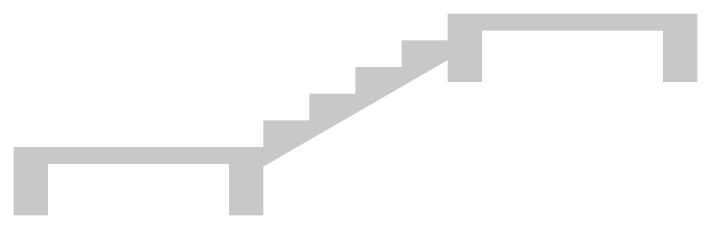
# Model space of a CAD drawing. Extents: x 0 to 2037025, y -2738621 to 0.
# Drawn here: x 416850 to 420850, y -937888 to -936709 of the extents above; entities that cross this region are included whole.
import ezdxf

# ---------------------------------------------------------------- set-up
doc = ezdxf.new("R2010")
doc.units = 0
doc.header["$LTSCALE"] = 10
doc.header["$MEASUREMENT"] = 0

msp = doc.modelspace()

# ---------------------------------------------------------------- hatches: boundary and pattern name
h = msp.add_hatch(color=256)
h.dxf.hatch_style = 1
edge = h.paths.add_edge_path()
edge.add_line((419390, -937108.6), (419390, -936980.2))
edge.add_line((419390, -936980.2), (418310, -937603.7))
edge.add_line((418310, -937603.7), (418310, -937888.3))
edge.add_line((418310, -937888.3), (418110, -937888.3))
edge.add_line((418110, -937888.3), (418110, -937588.3))
edge.add_line((418110, -937588.3), (417050, -937588.3))
edge.add_line((417050, -937588.3), (417050, -937888.3))
edge.add_line((417050, -937888.3), (416850, -937888.3))
edge.add_line((416850, -937888.3), (416850, -937488.3))
edge.add_line((416850, -937488.3), (418310, -937488.3))
edge.add_line((418310, -937488.3), (418310, -937332.4))
edge.add_line((418310, -937332.4), (418580, -937332.4))
edge.add_line((418580, -937332.4), (418580, -937176.5))
edge.add_line((418580, -937176.5), (418850, -937176.5))
edge.add_line((418850, -937176.5), (418850, -937020.6))
edge.add_line((418850, -937020.6), (419120, -937020.6))
edge.add_line((419120, -937020.6), (419120, -936864.8))
edge.add_line((419120, -936864.8), (419390, -936864.8))
edge.add_line((419390, -936864.8), (419390, -936708.9))
edge.add_line((419390, -936708.9), (420850, -936708.9))
edge.add_line((420850, -936708.9), (420850, -937108.9))
edge.add_line((420850, -937108.9), (420650, -937108.9))
edge.add_line((420650, -937108.9), (420650, -936808.9))
edge.add_line((420650, -936808.9), (419590, -936808.9))
edge.add_line((419590, -936808.9), (419590, -937108.9))
edge.add_line((419590, -937108.9), (419390, -937108.9))

doc.saveas('drawing.dxf')
